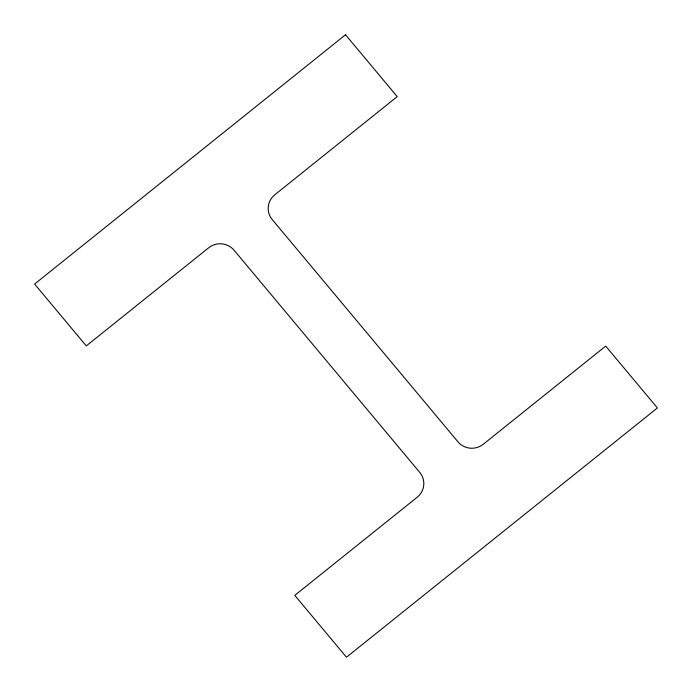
<?xml version="1.0" encoding="UTF-8"?>
<svg xmlns="http://www.w3.org/2000/svg" width="692" height="692" viewBox="0 0 692 692"><rect width="100%" height="100%" fill="white"/><g stroke="black" fill="none" stroke-linecap="round" stroke-linejoin="round"><path stroke-width="1.04" d="M345.524 34.773L34.6 284.049L86.292 345.905L208.69 247.771A18.027 17.62 -7.8 0 1 234.034 250.175L419.784 472.437A18.027 17.62 -7.8 0 1 417.181 497.245L294.783 595.371L346.476 657.227L657.4 407.951L605.708 346.095L483.31 444.229A18.027 17.62 -7.8 0 1 457.966 441.825L272.215 219.563A18.027 17.62 -7.8 0 1 274.819 194.755L397.217 96.629L345.524 34.773"/></g></svg>
